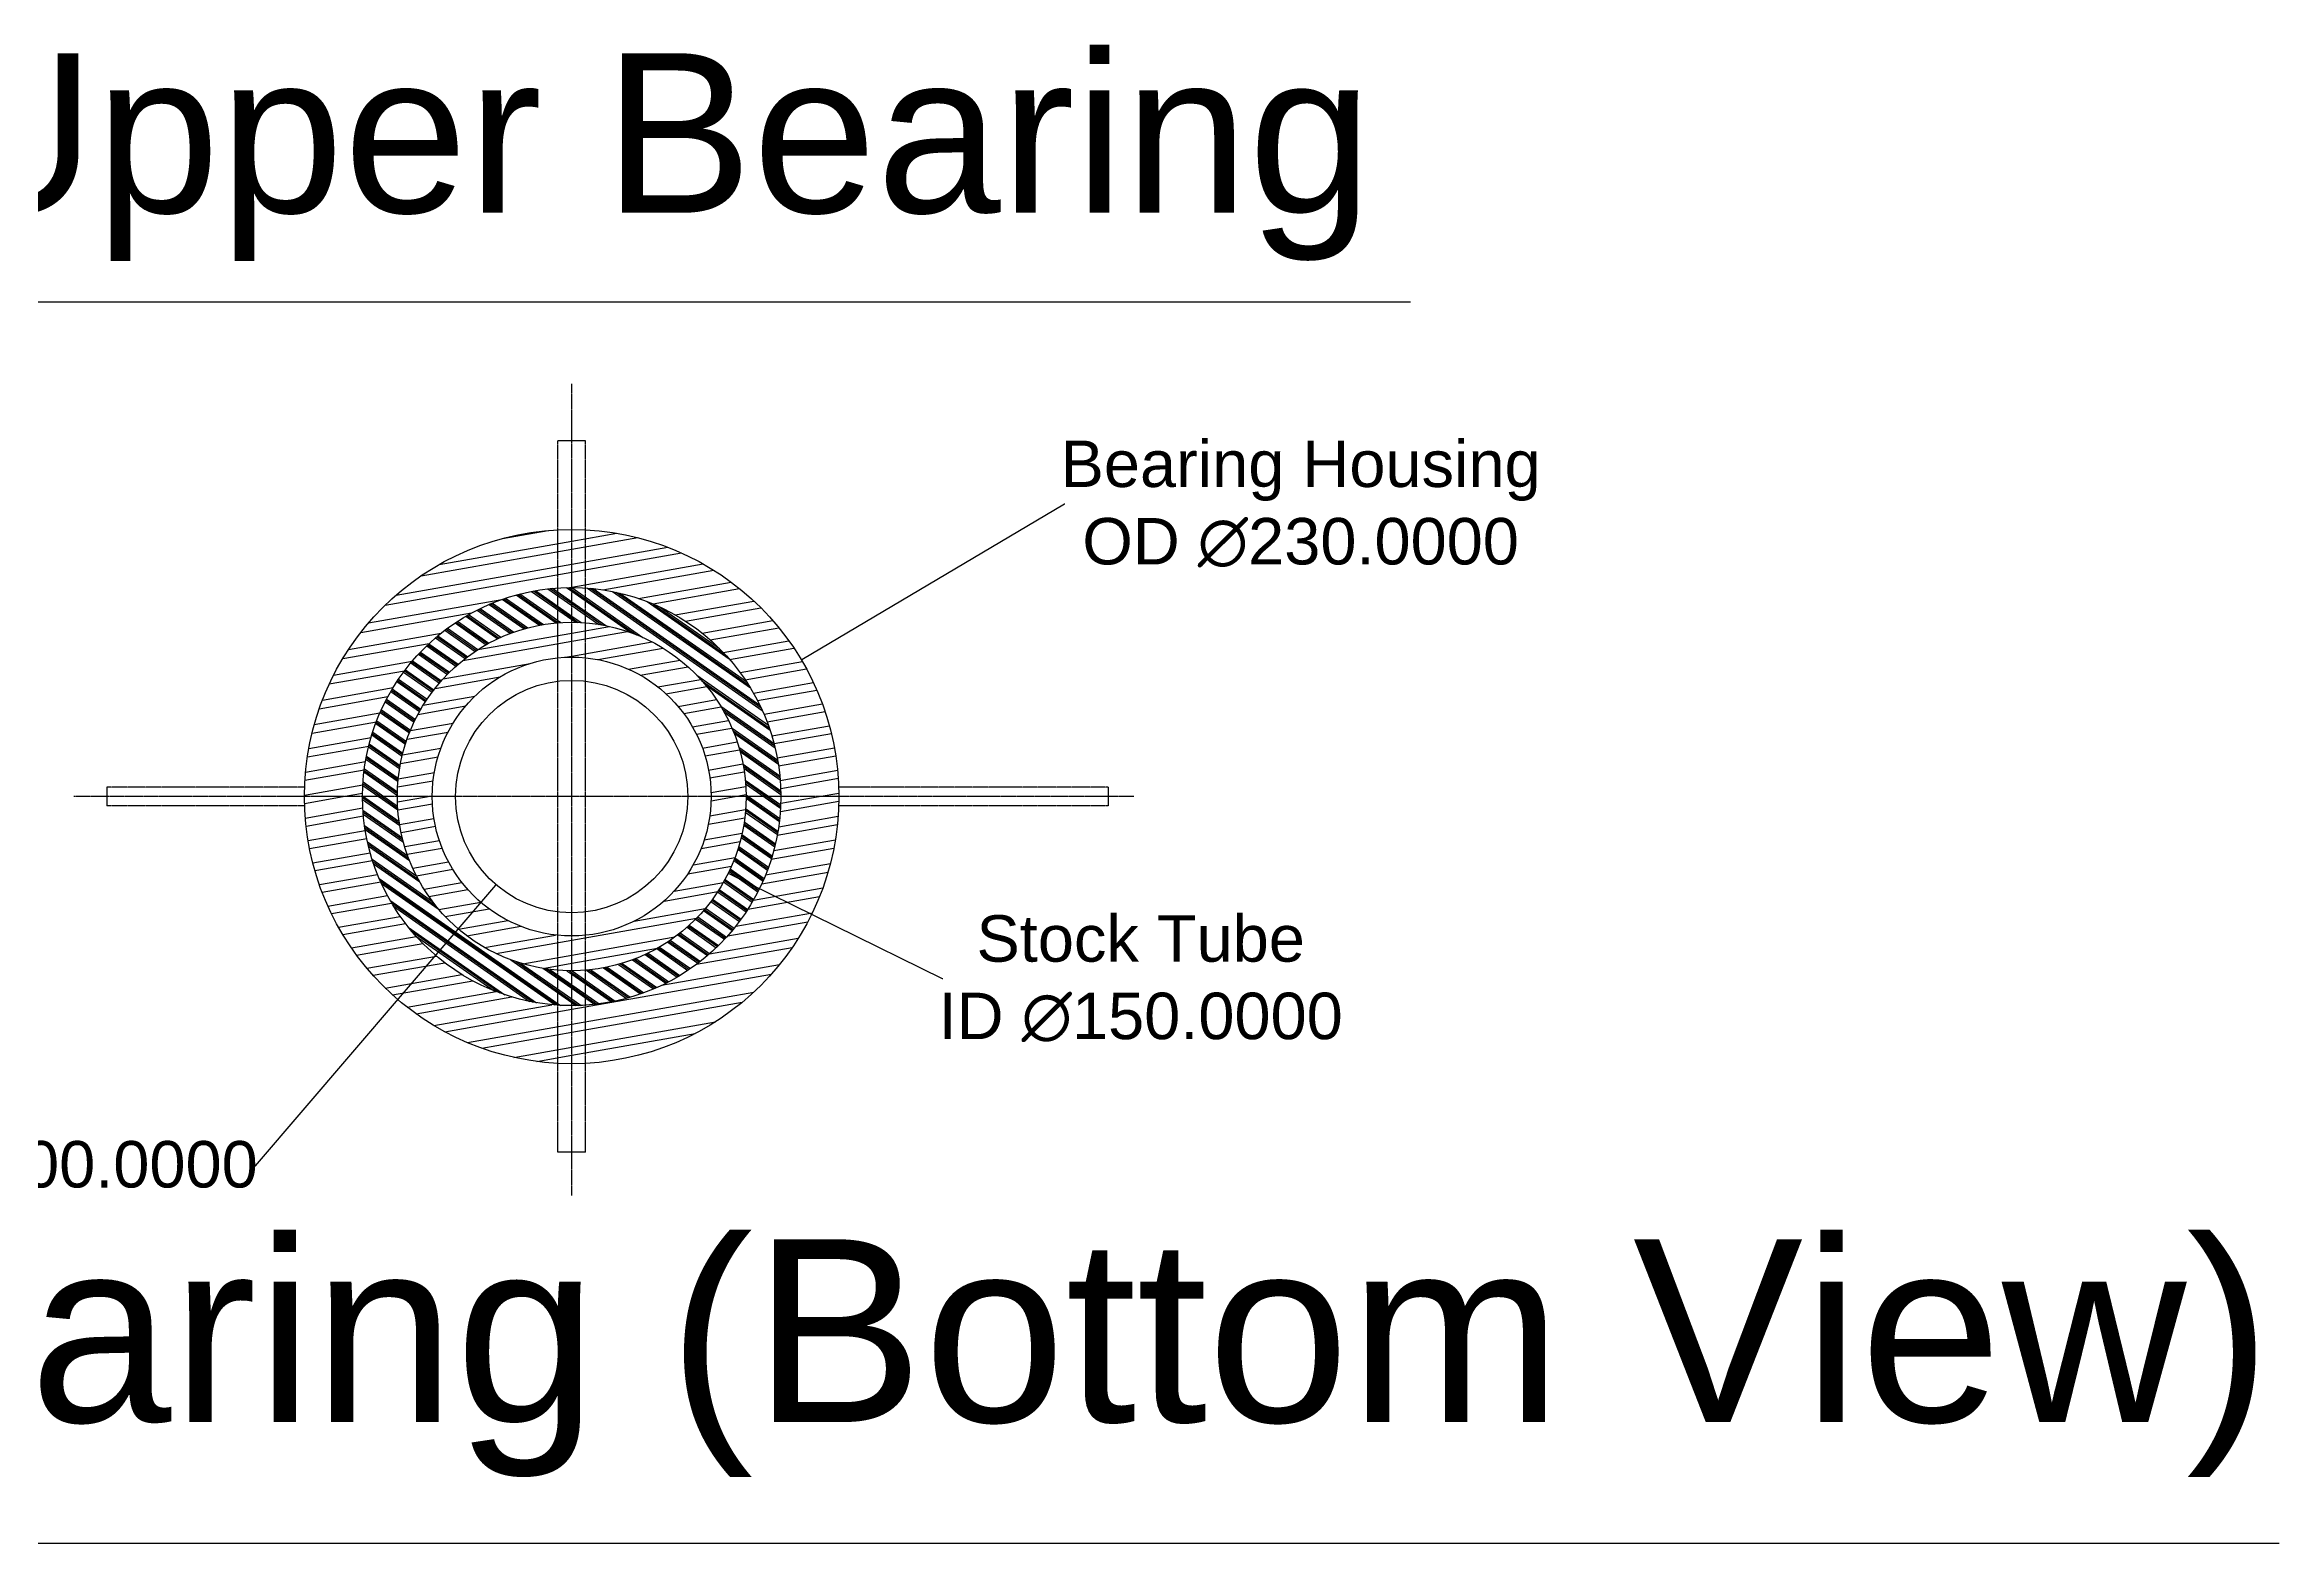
# Model space of a CAD drawing. Header units: millimetres. Extents: x 14 to 1468, y 8 to 2180.
# Drawn here: x 507 to 1468, y 8 to 653 of the extents above; entities that cross this region are included whole.
import ezdxf

# ---------------------------------------------------------------- set-up
doc = ezdxf.new("R2010")
doc.units = ezdxf.units.MM
doc.header["$MEASUREMENT"] = 0
doc.linetypes.add('CENTER2', pattern=[1.125, 0.75, -0.125, 0.125, -0.125])
doc.styles.get("Standard").update_dxf_attribs({"font": 'arial.ttf'})
doc.dimstyles.get("Standard").update_dxf_attribs({"dimtxt": 0.18, "dimasz": 0.18, "dimexe": 0.18, "dimexo": 0.0625, "dimgap": 0.09, "dimtad": 0, "dimtih": 1, "dimtoh": 1, "dimdec": 4, "dimzin": 0, "dimdsep": 46, "dimtxsty": 'Standard', "dimcen": 0.09, "dimadec": 0, "dimazin": 0, "dimtfac": 1, "dimtdec": 4, "dimtofl": 0, "dimtmove": 0, "dimatfit": 3, "dimfxl": 1, "dimtolj": 1, "dimtzin": 0, "dimarcsym": 0})

# ---------------------------------------------------------------- blocks, each defined once
blk = doc.blocks.new('*D47')
at = {"color": 0, "lineweight": -2, "transparency": 16777216}
for p, q in [((945.82, 455.76), (832.85, 388.67)), ((946, 455.76), (945.82, 455.76)), ((733.72, 329.86), (733.9, 329.86)), ((733.81, 329.77), (733.81, 329.95))]:
    blk.add_line(p, q, dxfattribs=at)
at = {"color": 0, "transparency": 16777216}
blk.add_solid([(832.83, 388.7), (832.86, 388.65), (832.69, 388.58)], dxfattribs=at)
at = {"layer": 'Defpoints', "color": 0, "transparency": 16777216}
for p in [(832.69, 388.58), (634.93, 271.14)]:
    blk.add_point(p, dxfattribs=at)
at = {"color": 0, "transparency": 16777216, "insert": (1047.42, 455.76), "char_height": 0.18, "attachment_point": 5}
blk.add_mtext('\\A1;{\\H111.11111x;Bearing Housing \\POD ∅230.0000}', dxfattribs=at)
blk = doc.blocks.new('*D48')
at = {"color": 0, "lineweight": -2, "transparency": 16777216}
for p, q in [((733.72, 329.86), (733.9, 329.86)), ((733.81, 329.77), (733.81, 329.95)), ((893.34, 251.46), (801.28, 296.7)), ((893.52, 251.46), (893.34, 251.46))]:
    blk.add_line(p, q, dxfattribs=at)
at = {"color": 0, "transparency": 16777216}
blk.add_solid([(801.3, 296.73), (801.27, 296.67), (801.12, 296.78)], dxfattribs=at)
at = {"layer": 'Defpoints', "color": 0, "transparency": 16777216}
for p in [(666.5, 362.94), (801.12, 296.78)]:
    blk.add_point(p, dxfattribs=at)
at = {"color": 0, "transparency": 16777216, "insert": (978.62, 251.46), "char_height": 0.18, "attachment_point": 5}
blk.add_mtext('\\A1;{\\H111.11111x;Stock Tube\\PID ∅150.0000}', dxfattribs=at)
blk = doc.blocks.new('*D49')
at = {"color": 0, "lineweight": -2, "transparency": 16777216}
for p, q in [((733.72, 329.86), (733.9, 329.86)), ((733.81, 329.77), (733.81, 329.95)), ((597.76, 170.94), (701.18, 291.74)), ((597.58, 170.94), (597.76, 170.94))]:
    blk.add_line(p, q, dxfattribs=at)
at = {"color": 0, "transparency": 16777216}
blk.add_solid([(701.16, 291.76), (701.2, 291.72), (701.3, 291.88)], dxfattribs=at)
at = {"layer": 'Defpoints', "color": 0, "transparency": 16777216}
for p in [(766.33, 367.84), (701.3, 291.88)]:
    blk.add_point(p, dxfattribs=at)
at = {"color": 0, "transparency": 16777216, "insert": (490.84, 170.94), "char_height": 0.18, "attachment_point": 5}
blk.add_mtext('\\A1;{\\H111.11111x;Stock ∅100.0000}', dxfattribs=at)

msp = doc.modelspace()

# ---------------------------------------------------------------- linework, layer by layer
for p, q in [((1094.63718, 542.62278), (432.97608, 542.62278)), ((739.81103, 482.89091), (727.81103, 482.89091)), ((533.79949, 333.86059), (533.79949, 325.86059)), ((964.55448, 333.86059), (964.55448, 325.86059)), ((739.81103, 176.83027), (727.81103, 176.83027)), ((13.86853, 8.4522), (1468.48, 8.4522))]:
    msp.add_line(p, q)
at = {"linetype": 'CENTER2'}
for p, q in [((733.81103, 158.14034), (733.81103, 507.42633)), ((727.81103, 176.83027), (727.81103, 482.89091)), ((739.81103, 176.83027), (739.81103, 482.89091)), ((975.62559, 329.86059), (519.59866, 329.86059)), ((618.88062, 333.86059), (533.79949, 333.86059)), ((964.55448, 333.86059), (848.74144, 333.86059)), ((618.88062, 325.86059), (533.79949, 325.86059)), ((964.55448, 325.86059), (848.74144, 325.86059))]:
    msp.add_line(p, q, dxfattribs=at)
at = {"linetype": 'Continuous'}
for p, q in [((704.07439, 440.94944), (723.7597, 444.42049)), ((733.81103, 439.79272), (753.20805, 443.21294)), ((669.01255, 424.86668), (733.81103, 436.2924)), ((676.81501, 429.74279), (733.81103, 439.79272)), ((733.81103, 436.2924), (762.20768, 441.29949)), ((733.81103, 429.89231), (775.13601, 437.17902)), ((733.81103, 426.39199), (781.03227, 434.71837)), ((653.5741, 412.24405), (733.81103, 426.39199)), ((658.27319, 416.57295), (733.81103, 429.89231)), ((733.81103, 419.9919), (790.40526, 429.97099)), ((747.22045, 418.85602), (794.93747, 427.26982)), ((646.39007, 404.57723), (703.74738, 414.69087)), ((703.92246, 414.75271), (719.90667, 403.56044)), ((704.65086, 415.00567), (720.77094, 403.71826)), ((705.386, 415.2539), (721.64727, 403.86763)), ((709.94604, 416.63882), (727.18584, 404.56739)), ((710.73234, 416.85124), (728.16112, 404.64747)), ((711.52659, 417.05809), (729.15318, 404.71581)), ((716.47045, 418.17426), (733.81103, 406.03226)), ((717.32626, 418.338), (733.81103, 406.79524)), ((718.19184, 418.4949), (733.81103, 407.55822)), ((723.60799, 419.28037), (733.81103, 412.13613)), ((724.55114, 419.38296), (733.81103, 412.89911)), ((725.50696, 419.47667), (733.81103, 413.6621)), ((731.53761, 419.83187), (733.81103, 418.24)), ((732.59792, 419.85241), (733.81103, 419.00299)), ((733.04795, 419.85735), (733.81103, 419.9919)), ((733.67605, 419.86049), (733.81103, 419.76597)), ((733.81103, 419.76597), (764.43231, 398.32472)), ((733.81103, 419.00299), (761.67484, 399.49253)), ((733.81103, 418.24), (759.28805, 400.4008)), ((733.81103, 413.6621), (748.43749, 403.42054)), ((740.57762, 419.60586), (815.82968, 366.91379)), ((741.81246, 419.5042), (815.31182, 368.03939)), ((743.07602, 419.38243), (814.76523, 369.1851)), ((751.41337, 418.12246), (810.7297, 376.58871)), ((752.96541, 417.79869), (809.89463, 377.93642)), ((754.57938, 417.43156), (808.99764, 379.32749)), ((762.53013, 415.15545), (802.38025, 422.1821)), ((766.33416, 413.77868), (801.54467, 389.12401)), ((768.83374, 412.76662), (806.06114, 419.33081)), ((778.38047, 408.04988), (812.19202, 414.01177)), ((643.05505, 400.48885), (690.77206, 408.90265)), ((683.61082, 404.55958), (696.98334, 395.19604)), ((684.16903, 404.9317), (697.58995, 395.53428)), ((684.73166, 405.30073), (698.20245, 395.86838)), ((688.20248, 407.44834), (702.0061, 397.78294)), ((688.79721, 407.79489), (702.66237, 398.0864)), ((689.39671, 408.1381), (703.32531, 398.38519)), ((693.09707, 410.12499), (707.44974, 400.07513)), ((693.73157, 410.44369), (708.1629, 400.33876)), ((694.37131, 410.75872), (708.88381, 400.59696)), ((698.32399, 412.56893), (713.38254, 402.02482)), ((699.00254, 412.85679), (714.16311, 402.24124)), ((699.68697, 413.14053), (714.9531, 402.45107)), ((733.81103, 412.89911), (746.94688, 403.70129)), ((733.81103, 412.13613), (745.51349, 403.94198)), ((733.81103, 407.55822), (737.81652, 404.75355)), ((733.81103, 406.79524), (736.65081, 404.80681)), ((733.81103, 406.03226), (735.51189, 404.8413)), ((768.92331, 412.72872), (799.6725, 391.19791)), ((771.91719, 411.39537), (797.39559, 393.5552)), ((782.8371, 405.33538), (815.25453, 411.05145)), ((789.96649, 400.1924), (820.38576, 405.55614)), ((635.31751, 389.22411), (672.54492, 395.7883)), ((637.80122, 393.16237), (677.65134, 400.18902)), ((671.4557, 394.75907), (684.02816, 385.95574)), ((671.91693, 395.1991), (684.51105, 386.3806)), ((672.38194, 395.63648), (684.9986, 386.8022)), ((675.25239, 398.20447), (688.02368, 389.26192)), ((675.74438, 398.62296), (688.54481, 389.66)), ((676.2403, 399.0387), (689.0709, 390.05462)), ((679.2998, 401.47432), (692.33388, 392.34776)), ((679.82396, 401.87028), (692.89592, 392.7172)), ((680.35226, 402.26335), (693.4633, 393.0829)), ((686.96486, 388.43052), (733.81103, 396.69076)), ((693.44986, 393.07432), (733.81103, 400.19108)), ((733.81103, 400.19108), (750.11775, 403.0664)), ((733.81103, 396.69076), (757.79993, 400.92065)), ((733.81103, 390.29067), (768.42685, 396.39438)), ((793.40992, 397.29924), (822.95786, 402.50934)), ((799.02226, 391.88877), (827.27101, 396.86978)), ((631.3756, 382.12895), (665.18714, 388.09084)), ((664.57899, 387.36645), (676.91637, 378.72773)), ((664.98149, 387.8476), (677.32775, 379.20265)), ((665.38758, 388.32623), (677.74348, 379.67454)), ((667.90016, 391.14482), (680.32976, 382.44151)), ((668.33167, 391.60565), (680.77627, 382.89185)), ((668.76685, 392.06392), (681.22725, 383.33905)), ((678.5269, 380.54259), (715.95616, 387.14238)), ((730.99759, 389.79459), (733.81103, 390.29067)), ((745.12203, 388.78479), (773.1356, 393.72433)), ((758.18292, 384.68769), (780.4311, 388.61064)), ((763.33263, 382.0954), (783.86328, 385.7155)), ((801.76439, 388.87195), (829.43064, 393.75026)), ((806.25488, 383.26366), (833.0399, 387.98658)), ((808.44975, 380.15035), (834.83731, 384.80319)), ((626.56799, 371.38083), (656.98726, 376.74457)), ((629.51026, 378.29972), (661.92769, 384.01579)), ((655.98956, 375.06921), (668.32981, 366.42848)), ((656.30644, 375.61032), (668.63829, 366.97546)), ((656.62689, 376.14892), (668.95109, 367.51942)), ((658.62471, 379.32793), (670.91817, 370.71996)), ((658.97016, 379.84903), (671.26101, 371.24289)), ((659.31917, 380.36764), (671.60812, 371.76283)), ((661.48787, 383.427), (673.78038, 374.81969)), ((661.86177, 383.92818), (674.15737, 375.31871)), ((662.23923, 384.42686), (674.53863, 375.81473)), ((675.01533, 376.42308), (703.0289, 381.36263)), ((770.89437, 377.02865), (789.3346, 380.28016)), ((774.31, 374.13059), (791.94967, 377.24094)), ((787.67317, 382.05129), (818.42944, 360.51552)), ((789.71367, 379.85954), (818.79059, 359.49966)), ((791.38349, 377.92733), (819.13393, 358.49626)), ((812.02811, 374.38123), (837.81743, 378.92858)), ((813.762, 371.18664), (839.28579, 375.68717)), ((623.06888, 360.86344), (651.31763, 365.84445)), ((625.19307, 367.63807), (654.74101, 372.84817)), ((651.41424, 366.06514), (663.9938, 357.25684)), ((651.6725, 366.64729), (664.23098, 357.85375)), ((651.93451, 367.22682), (664.47278, 358.44742)), ((653.5846, 370.64931), (666.0191, 361.94258)), ((653.8725, 371.2107), (666.29253, 362.51411)), ((654.16406, 371.76954), (666.5704, 363.08253)), ((667.67379, 365.22816), (688.20444, 368.84827)), ((669.90879, 369.12258), (692.15697, 373.04553)), ((779.57835, 368.65946), (796.13722, 371.57924)), ((782.01384, 365.58858), (798.13315, 368.43085)), ((797.93223, 368.76395), (820.86276, 352.70782)), ((798.70587, 367.45926), (821.10161, 351.77759)), ((799.42229, 366.19463), (821.32779, 350.85624)), ((816.54921, 365.27801), (841.68596, 369.7103)), ((817.8726, 362.01104), (842.8468, 366.41466)), ((622.10643, 357.19341), (649.77268, 362.07171)), ((647.80768, 356.38273), (660.85421, 347.24745)), ((648.00325, 357.00878), (661.01269, 347.89947)), ((648.20291, 357.63196), (661.17641, 348.54782)), ((649.48537, 361.31188), (662.26623, 352.36262)), ((649.71297, 361.91549), (662.46534, 352.98619)), ((649.94447, 362.51638), (662.66934, 353.60633)), ((662.97354, 354.49897), (680.61321, 357.60932)), ((664.39143, 358.24931), (682.83166, 361.50082)), ((785.77744, 359.85212), (801.29371, 362.58805)), ((787.49594, 356.65481), (802.77101, 359.34822)), ((802.81744, 359.23942), (822.44211, 345.49807)), ((803.26618, 358.16222), (822.59072, 344.63103)), ((803.68812, 357.10379), (822.72956, 343.77083)), ((819.93897, 355.97531), (844.69811, 360.34101)), ((820.88028, 352.64096), (845.56437, 356.99343)), ((620.0859, 346.93672), (646.47346, 351.58956)), ((620.68613, 350.54288), (647.47115, 355.26581)), ((645.3876, 346.63253), (659.15115, 336.99519)), ((645.5177, 347.30442), (659.22271, 337.70807)), ((646.39422, 351.26858), (659.78266, 341.89389)), ((646.55591, 351.91834), (659.89692, 342.57687)), ((646.72196, 352.56506), (660.01694, 343.25582)), ((660.1762, 344.10532), (676.29551, 346.94759)), ((660.97495, 347.74648), (677.53382, 350.66626)), ((790.07241, 350.70903), (805.03844, 353.34794)), ((791.18852, 347.4055), (806.04926, 350.02585)), ((805.74501, 351.08564), (823.3716, 338.74336)), ((806.0201, 350.13003), (823.44888, 337.92627)), ((806.27841, 349.18617), (823.5182, 337.11474)), ((822.26239, 346.48458), (846.8838, 350.826)), ((822.83413, 343.08507), (847.46138, 347.42752)), ((619.02356, 336.849), (644.54735, 341.34953)), ((619.29474, 340.39713), (645.08405, 344.94449)), ((644.43419, 340.43326), (658.81273, 330.3653)), ((644.52014, 341.13606), (658.82164, 331.12205)), ((644.61121, 341.83527), (658.83805, 331.87354)), ((645.2622, 345.95735), (659.08607, 336.27778)), ((658.92448, 333.98419), (674.19955, 336.6776)), ((659.20459, 337.53391), (674.72087, 340.26985)), ((792.71535, 341.27464), (807.48915, 343.87966)), ((793.27366, 337.87276), (808.05552, 340.4792)), ((807.51516, 343.74229), (823.77643, 332.35603)), ((807.67451, 342.86773), (823.7946, 331.58032)), ((807.82181, 342.0016), (823.80603, 330.80933)), ((808.47356, 336.96734), (823.73969, 326.27788)), ((823.54234, 336.80986), (848.25386, 341.16717)), ((823.74355, 333.34502), (848.5423, 337.7177)), ((618.81235, 330.41167), (643.9491, 334.84395)), ((618.84869, 326.91775), (635.53834, 329.86059)), ((635.53834, 329.86059), (643.82288, 331.32138)), ((643.81162, 330.18741), (659.58032, 319.14605)), ((643.81209, 329.4241), (659.7084, 318.29338)), ((643.81909, 328.65621), (659.84787, 317.43274)), ((643.93992, 334.67548), (659.03198, 324.10791)), ((643.98221, 335.40885), (658.97452, 324.91112)), ((644.03023, 336.13821), (658.92608, 325.70803)), ((658.84601, 327.57027), (673.81204, 330.20919)), ((793.78408, 328.06235), (808.80621, 330.71116)), ((793.78687, 331.56317), (808.68595, 334.19028)), ((808.54658, 336.15322), (823.70715, 325.53768)), ((808.61018, 335.34571), (823.66873, 324.8016)), ((808.80708, 330.62993), (823.31959, 320.46816)), ((808.80721, 329.10387), (823.15989, 319.05402)), ((808.81103, 329.86418), (823.24236, 319.75926)), ((823.57998, 323.41576), (848.79365, 327.86161)), ((823.7639, 326.94852), (840.27907, 329.86059)), ((840.27907, 329.86059), (848.80121, 331.36327)), ((619.18634, 320.5772), (643.94548, 324.94291)), ((619.51726, 317.13523), (644.20135, 321.4877)), ((644.00547, 323.94781), (660.94808, 312.08446)), ((644.06191, 323.1453), (661.18011, 311.15901)), ((644.12601, 322.33743), (661.42765, 310.22269)), ((644.68196, 317.37025), (663.28504, 304.34423)), ((659.03237, 324.10281), (673.89311, 326.72316)), ((659.78144, 317.8348), (674.55523, 320.43982)), ((792.61825, 317.95638), (808.25107, 320.71286)), ((793.23485, 321.56542), (808.60276, 324.2752)), ((807.80208, 317.59992), (821.1746, 308.23639)), ((807.91245, 318.28563), (821.33336, 308.8882)), ((808.01692, 318.97546), (821.48771, 309.54311)), ((808.51509, 323.20454), (822.31871, 313.53914)), ((808.57579, 323.92503), (822.44095, 314.21653)), ((808.62982, 324.65018), (822.55842, 314.89727)), ((822.2714, 313.28462), (848.18248, 317.85344)), ((822.87159, 316.89077), (848.5001, 321.40977)), ((620.38679, 310.88846), (645.0082, 315.22988)), ((621.00639, 307.49739), (645.63364, 311.83984)), ((644.80509, 316.52104), (663.66619, 303.31436)), ((644.93756, 315.66531), (664.07126, 302.26774)), ((645.94402, 310.38267), (667.11485, 295.55869)), ((646.15006, 309.47541), (667.7499, 294.35104)), ((646.36804, 308.5598), (668.43188, 293.11054)), ((660.41224, 314.44571), (675.1941, 317.05215)), ((661.97078, 308.32043), (676.86986, 310.94754)), ((663.0477, 305.01), (678.06983, 307.65881)), ((789.4905, 307.50446), (806.25868, 310.46114)), ((790.84997, 311.24449), (807.13998, 314.11686)), ((805.48605, 307.77686), (818.28649, 298.8139)), ((805.67694, 308.40619), (818.50754, 299.42211)), ((806.71578, 312.25669), (819.74986, 303.13013)), ((806.87072, 312.91119), (819.94267, 303.7581)), ((807.0203, 313.56943), (820.13135, 304.38898)), ((819.68688, 302.92849), (846.65235, 307.68323)), ((820.75795, 306.61767), (847.30306, 311.29829)), ((622.40287, 301.34354), (647.11439, 305.70085)), ((623.3116, 298.00345), (648.11036, 302.37614)), ((647.95285, 302.8722), (673.96135, 284.66085)), ((648.26834, 301.88831), (675.26411, 282.98566)), ((648.60027, 300.8929), (676.76179, 281.17399)), ((665.4401, 299.03176), (680.80802, 301.74154)), ((666.98898, 295.80455), (682.62179, 298.56103)), ((783.74194, 296.59042), (802.57146, 299.91058)), ((786.14459, 300.5144), (804.09284, 303.67916)), ((801.78307, 298.16198), (814.22767, 289.44817)), ((802.04906, 298.73871), (814.50946, 290.01384)), ((803.54997, 302.26567), (816.12243, 293.46233)), ((803.78406, 302.86474), (816.37817, 294.04625)), ((804.01347, 303.46709), (816.63013, 294.63281)), ((805.29022, 307.151), (818.0615, 298.20845)), ((817.23757, 296.09652), (845.13472, 301.01554)), ((625.24166, 291.94369), (650.27896, 296.35844)), ((626.44639, 288.65579), (651.66007, 293.10164)), ((650.98737, 294.64354), (729.04519, 239.98686)), ((651.46157, 293.54851), (727.85401, 240.05795)), ((651.96136, 292.43557), (726.63725, 240.14695)), ((670.28903, 289.98635), (686.57903, 292.85871)), ((672.36751, 286.85252), (689.13569, 289.8092)), ((773.52989, 284.88935), (796.68505, 288.97223)), ((777.89519, 289.1594), (799.0672, 292.89259)), ((796.59046, 288.82715), (808.88297, 280.21984)), ((796.93044, 289.35208), (809.22604, 280.74261)), ((797.26615, 289.88), (809.56555, 281.26786)), ((799.19024, 293.11064), (811.52762, 284.47191)), ((799.49582, 293.65965), (811.84209, 285.0147)), ((799.79706, 294.2117), (812.15296, 285.56001)), ((801.51261, 297.58837), (813.94221, 288.88507)), ((811.98859, 285.27057), (841.88043, 290.54131)), ((815.60217, 292.30783), (844.1157, 297.33554)), ((628.9289, 282.69344), (654.55741, 287.21244)), ((630.44371, 279.46022), (656.35479, 284.02904)), ((655.61843, 285.29696), (718.67836, 241.14192)), ((656.36557, 284.01082), (717.21424, 241.40412)), ((657.1634, 282.68919), (715.69945, 241.70181)), ((676.72231, 281.2203), (694.67056, 284.38506)), ((679.44087, 278.19933), (698.27038, 281.51948)), ((760.71212, 276.22915), (791.22968, 281.61022)), ((790.5695, 280.83533), (802.90975, 272.19459)), ((790.97799, 281.31228), (803.30985, 272.67742)), ((791.38217, 281.79226), (803.70636, 273.16277)), ((793.71691, 284.73536), (806.01036, 276.12739)), ((794.09104, 285.23637), (806.38189, 276.63023)), ((794.4609, 285.74038), (806.74985, 277.13556)), ((804.4031, 274.03264), (837.36493, 279.8447)), ((809.61982, 281.35257), (840.43964, 286.78694)), ((633.51209, 273.60117), (660.0572, 278.28179)), ((635.35997, 270.42668), (662.32545, 275.18142)), ((639.06657, 264.68017), (666.96371, 269.59919)), ((663.50863, 273.66831), (705.0524, 244.57905)), ((664.98057, 271.87466), (702.86348, 245.34876)), ((666.66496, 269.93225), (700.46212, 246.26722)), ((685.13409, 272.80311), (706.3061, 276.53631)), ((688.71342, 269.93392), (711.86857, 274.0168)), ((696.35774, 264.88174), (726.8753, 270.2628)), ((733.81103, 267.98544), (787.45341, 277.44404)), ((733.81103, 261.58535), (778.20929, 269.41396)), ((779.42579, 270.32662), (792.20665, 261.37736)), ((779.94364, 270.72699), (792.69602, 261.79769)), ((780.45662, 271.13079), (793.18149, 262.22074)), ((783.43398, 273.62392), (796.01354, 264.81562)), ((783.91377, 274.05095), (796.47226, 265.25741)), ((784.38894, 274.48122), (796.92722, 265.70183)), ((787.14445, 277.1297), (799.57895, 268.42297)), ((787.58799, 277.58211), (800.00801, 268.88552)), ((788.02709, 278.03763), (800.43343, 269.35062)), ((800.94909, 269.92328), (835.41896, 276.00125)), ((641.28276, 261.57062), (669.7963, 266.59832)), ((645.707, 255.95064), (675.59884, 261.22138)), ((701.33119, 262.25837), (733.81103, 267.98544)), ((707.57258, 259.60004), (733.81103, 241.22769)), ((712.76427, 257.87424), (733.81103, 261.58535)), ((733.81103, 258.08503), (770.77662, 264.60306)), ((760.64429, 259.82505), (774.9458, 249.81103)), ((761.34486, 260.0975), (775.57169, 250.13576)), ((765.39866, 261.8369), (779.22252, 252.15733)), ((766.05055, 262.14343), (779.81409, 252.50609)), ((766.69595, 262.45449), (780.40097, 252.85814)), ((770.43783, 264.41231), (783.82627, 255.03762)), ((771.04054, 264.75327), (784.38155, 255.4118)), ((771.63749, 265.09826), (784.93248, 255.78902)), ((775.10204, 267.25027), (788.14857, 258.11499)), ((775.66054, 267.62219), (788.66998, 258.51288)), ((776.21378, 267.99778), (789.18729, 258.91364)), ((787.54066, 257.6586), (828.71976, 264.91959)), ((793.08553, 262.13664), (831.30948, 268.87655)), ((648.34496, 252.91546), (679.16479, 258.34983)), ((653.60863, 247.4435), (686.57047, 253.25557)), ((656.75179, 244.4974), (691.22166, 250.57537)), ((709.78723, 258.81231), (733.81103, 241.99067)), ((711.80696, 258.16107), (733.81103, 242.75365)), ((721.39412, 255.89559), (733.81103, 258.08503)), ((721.63826, 255.85502), (733.81103, 247.33156)), ((723.0372, 255.63846), (733.81103, 248.09454)), ((724.38923, 255.45474), (733.81103, 248.85753)), ((731.73464, 254.88934), (733.81103, 253.43543)), ((732.85668, 254.86666), (733.81103, 254.19842)), ((733.81103, 254.19842), (751.71778, 241.65997)), ((733.81103, 238.28421), (819.74321, 253.43637)), ((733.81103, 253.43543), (750.86835, 241.49177)), ((733.95481, 254.86073), (752.55789, 241.83471)), ((740.11401, 255.12591), (757.41566, 243.01117)), ((741.07853, 255.21353), (758.19673, 243.22724)), ((742.02753, 255.31202), (758.97014, 243.44867)), ((747.42956, 256.10738), (763.45834, 244.8839)), ((748.286, 256.27068), (764.18232, 245.13996)), ((749.13106, 256.44195), (764.89975, 245.40059)), ((753.98122, 257.62373), (769.07328, 247.05616)), ((754.75565, 257.84446), (769.74796, 247.34673)), ((755.52106, 258.07149), (770.41691, 247.64131)), ((759.93623, 259.55786), (774.31477, 249.4899)), ((772.51903, 248.6098), (823.23421, 257.55225)), ((663.05023, 239.2079), (701.27417, 245.94782)), ((666.83713, 236.37531), (708.01622, 243.6363)), ((733.81103, 248.85753), (745.56006, 240.63077)), ((733.81103, 248.09454), (744.63704, 240.51409)), ((733.81103, 247.33156), (743.7021, 240.40576)), ((733.81103, 231.88412), (812.18592, 245.70373)), ((733.81103, 242.75365), (737.81547, 239.94972)), ((733.81103, 241.99067), (736.783, 239.90967)), ((733.81103, 228.3838), (807.20326, 241.32483)), ((733.81103, 241.22769), (735.7341, 239.88114)), ((674.51164, 231.32845), (725.22682, 240.2709)), ((679.19982, 228.65478), (733.81103, 238.28421)), ((688.94606, 223.97322), (733.81103, 231.88412)), ((733.81103, 221.98371), (795.61847, 232.88203)), ((695.1259, 221.56257), (733.81103, 228.3838)), ((708.89965, 217.59117), (733.81103, 221.98371)), ((733.81103, 218.48339), (786.88946, 227.84255)), ((718.82584, 215.8411), (733.81103, 218.48339))]:
    msp.add_line(p, q, dxfattribs=at)
for major_axis, start_param, end_param in [((81.31728, 81.31728), 5.497787144, 11.780972451), ((-63.63961, 63.63961), 3.926990817, 10.210176124), ((-53.03301, 53.03301), 3.926990817, 10.210176124), ((-53.03301, 53.03301), 3.926990817, 10.210176124), ((42.42641, 42.42641), 5.497787144, 11.780972451), ((35.35534, 35.35534), 5.497787144, 11.780972451)]:
    msp.add_ellipse((733.81103, 329.86059), major_axis=major_axis, ratio=1, start_param=start_param, end_param=end_param)

# ---------------------------------------------------------------- texts
for s, height, p in [(' Upper Bearing ', 68.676, (433.0605, 581.12525)), ('Upper Bearing (Bottom View)', 78.6370969, (36.49475, 60.67329))]:
    msp.add_text(s, height=height).set_placement(p)

# ---------------------------------------------------------------- dimensions: what is measured, and where the dimension line sits
for p1, p2, text, picture, middle in [((634.93157, 271.14217), (832.69049, 388.57901), '{\\H111.11111x;Bearing Housing \\POD <>}', '*D47', (1047.41884, 455.75888)), ((766.32699, 367.84364), (701.29507, 291.87753), '{\\H111.11111x;Stock <>}', '*D49', (490.83513, 170.93767)), ((666.50084, 362.94138), (801.12122, 296.7798), '{\\H111.11111x;Stock Tube\\PID <>}', '*D48', (978.62074, 251.45866))]:
    dim = msp.add_diameter_dim_2p(p1=p1, p2=p2, text=text, dimstyle='Standard')
    dim.commit()
    dim.dimension.update_dxf_attribs({"geometry": picture, "text_midpoint": middle, "dimtype": 163})

doc.saveas('drawing.dxf')
